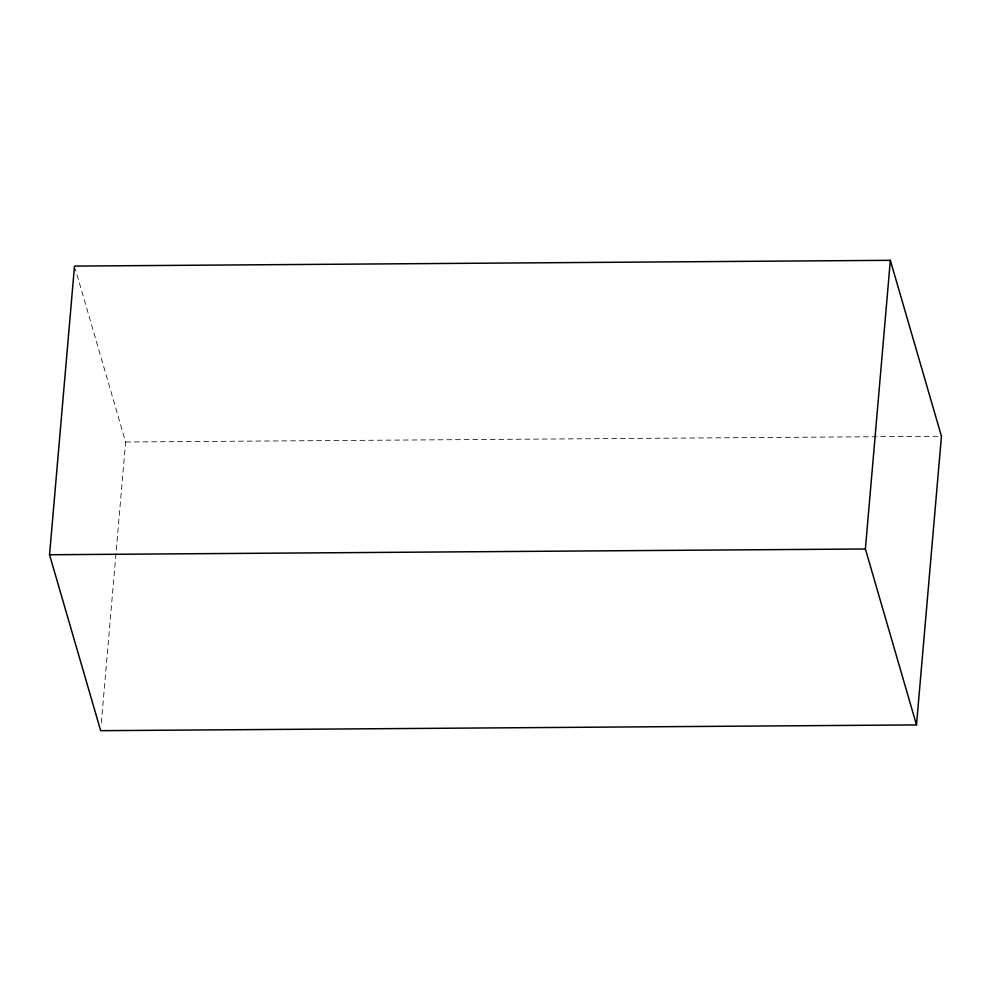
<?xml version="1.0" encoding="UTF-8"?>
<svg xmlns="http://www.w3.org/2000/svg" width="991" height="991" viewBox="0 0 991 991"><rect width="100%" height="100%" fill="white"/><g stroke="black" fill="none" stroke-linecap="round" stroke-linejoin="round"><path stroke-width="0.74" stroke-dasharray="4.96 3.72" d="M101.33 722.996L125.609 442.011L75.353 269.044M125.609 442.011L938.353 436.275"/><path stroke-width="1.49" d="M49.55 554.749L74.498 266.084L890.339 260.323L941.45 436.251L916.502 724.917L100.661 730.677L49.55 554.749L865.391 548.989L916.502 724.917M865.391 548.989L890.339 260.323"/></g></svg>
